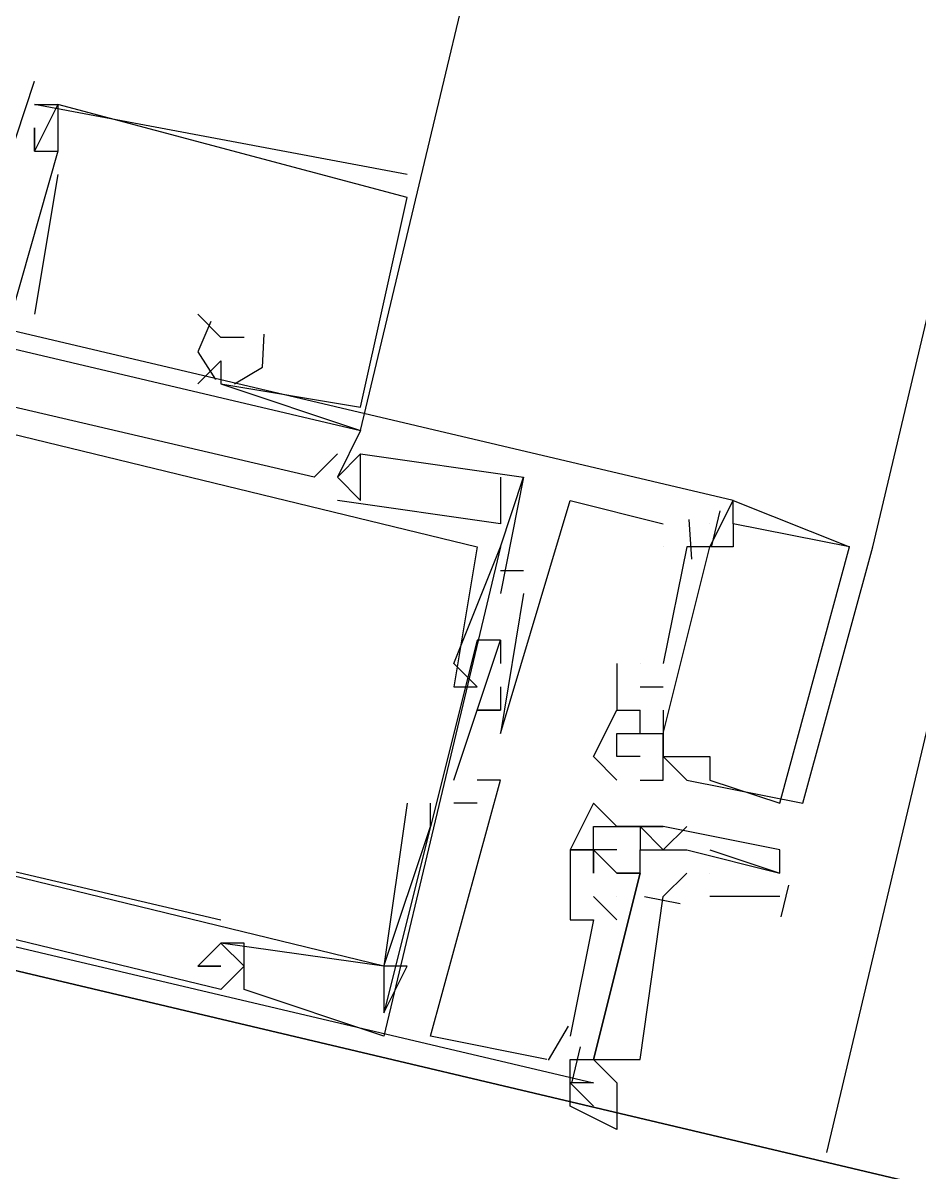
# Model space of a CAD drawing. Header units: feet. Extents: x -84 to 198, y -22 to 181.
# Drawn here: x 129.647 to 130.16, y 127.46 to 128.118 of the extents above; entities that cross this region are included whole.
import ezdxf

# ---------------------------------------------------------------- set-up
doc = ezdxf.new("R2010")
doc.units = ezdxf.units.FT
doc.layers.add('A-LINEA', color=7, linetype='CONTINUOUS')
doc.layers.add('A-MURO-CONCRETO', color=8, linetype='CONTINUOUS')

msp = doc.modelspace()

# ---------------------------------------------------------------- linework, layer by layer
at = {"layer": 'A-LINEA'}
for p, q in [((130.1333, 127.8178), (132.0533, 135.9378)), ((129.6533, 128.0844), (129.6533, 128.0844)), ((129.6533, 128.0844), (129.6533, 128.0844)), ((129.6533, 128.0711), (129.6533, 128.0711)), ((129.6533, 128.0711), (129.6533, 128.0711)), ((129.6533, 128.0711), (129.6533, 128.0711)), ((129.6667, 128.0711), (129.6667, 128.0711)), ((129.6667, 128.0711), (129.6667, 128.0711)), ((129.6667, 128.0711), (129.6667, 128.0711)), ((129.6667, 128.0711), (129.6667, 128.0711)), ((129.6667, 128.0711), (129.6667, 128.0711)), ((129.6667, 128.0711), (129.6667, 128.0711)), ((129.6533, 128.0578), (129.6533, 128.0578)), ((129.6533, 128.0578), (129.6533, 128.0578)), ((129.6533, 128.0578), (129.6533, 128.0578)), ((129.6533, 128.0444), (129.6533, 128.0444)), ((129.6533, 128.0444), (129.6533, 128.0444)), ((129.6533, 128.0444), (129.6533, 128.0444)), ((129.6533, 128.0444), (129.6533, 128.0444)), ((129.6533, 128.0444), (129.6533, 128.0444)), ((129.6533, 128.0444), (129.6533, 128.0444)), ((129.6667, 128.0444), (129.6667, 128.0444)), ((129.6667, 128.0444), (129.6667, 128.0444)), ((129.6667, 128.0444), (129.6667, 128.0444)), ((129.6667, 128.0444), (129.6667, 128.0444)), ((129.6667, 128.0444), (129.6667, 128.0444)), ((129.6667, 128.0444), (129.6667, 128.0444)), ((129.6667, 128.0311), (129.6533, 127.9511)), ((129.6667, 128.0311), (129.6533, 127.9511)), ((129.6667, 128.0311), (129.6533, 127.9511)), ((129.6667, 128.0311), (129.6667, 128.0311)), ((129.6667, 128.0311), (129.6667, 128.0311)), ((129.6667, 128.0311), (129.6667, 128.0311)), ((129.8667, 128.0311), (129.8667, 128.0311)), ((129.8667, 128.0311), (129.8667, 128.0311)), ((129.8667, 128.0311), (129.8667, 128.0311)), ((129.84, 127.8978), (129.8667, 128.0178)), ((129.84, 127.8978), (129.8667, 128.0178)), ((129.84, 127.8978), (129.8667, 128.0178)), ((129.8667, 128.0178), (129.8667, 128.0178)), ((129.8667, 128.0178), (129.8667, 128.0178)), ((129.8667, 128.0178), (129.8667, 128.0178)), ((129.8667, 128.0178), (129.8667, 128.0178)), ((129.8667, 128.0178), (129.8667, 128.0178)), ((129.8667, 128.0178), (129.8667, 128.0178)), ((129.6533, 127.9511), (129.6533, 127.9511)), ((129.6533, 127.9511), (129.6533, 127.9511)), ((129.6533, 127.9511), (129.6533, 127.9511)), ((129.7467, 127.9511), (129.7467, 127.9511)), ((129.7467, 127.9511), (129.7467, 127.9511)), ((129.7467, 127.9511), (129.7467, 127.9511)), ((129.76, 127.9378), (129.76, 127.9378)), ((129.76, 127.9378), (129.76, 127.9378)), ((129.76, 127.9378), (129.76, 127.9378)), ((129.7733, 127.9378), (129.7733, 127.9378)), ((129.7733, 127.9378), (129.7733, 127.9378)), ((129.7733, 127.9378), (129.7733, 127.9378)), ((129.7467, 127.9111), (129.76, 127.9244)), ((129.7467, 127.9111), (129.76, 127.9244)), ((129.7467, 127.9111), (129.76, 127.9244)), ((129.76, 127.9244), (129.76, 127.9244)), ((129.76, 127.9244), (129.76, 127.9244)), ((129.76, 127.9244), (129.76, 127.9244)), ((129.76, 127.9244), (129.76, 127.9244)), ((129.76, 127.9244), (129.76, 127.9244)), ((129.76, 127.9244), (129.76, 127.9244)), ((129.7467, 127.9111), (129.7467, 127.9111)), ((129.7467, 127.9111), (129.7467, 127.9111)), ((129.7467, 127.9111), (129.7467, 127.9111)), ((129.76, 127.9111), (129.84, 127.8844)), ((129.76, 127.9111), (129.76, 127.9111)), ((129.76, 127.9111), (129.76, 127.9111)), ((129.76, 127.9111), (129.84, 127.8844)), ((129.76, 127.9111), (129.76, 127.9111)), ((129.76, 127.9111), (129.76, 127.9111)), ((129.76, 127.9111), (129.84, 127.8844)), ((129.76, 127.9111), (129.76, 127.9111)), ((129.76, 127.9111), (129.76, 127.9111)), ((129.84, 127.8978), (129.84, 127.8978)), ((129.84, 127.8978), (129.84, 127.8978)), ((129.84, 127.8978), (129.84, 127.8978)), ((129.84, 127.8978), (129.84, 127.8978)), ((129.84, 127.8978), (129.84, 127.8978)), ((129.84, 127.8978), (129.84, 127.8978)), ((129.84, 127.8844), (129.84, 127.8844)), ((129.84, 127.8844), (129.84, 127.8844)), ((129.84, 127.8844), (129.84, 127.8844)), ((129.84, 127.8844), (129.84, 127.8844)), ((129.84, 127.8844), (129.84, 127.8844)), ((129.84, 127.8844), (129.84, 127.8844)), ((129.8267, 127.8578), (129.84, 127.8711)), ((129.8267, 127.8711), (129.8267, 127.8711)), ((129.8267, 127.8578), (129.84, 127.8711)), ((129.8267, 127.8711), (129.8267, 127.8711)), ((129.8267, 127.8578), (129.84, 127.8711)), ((129.8267, 127.8711), (129.8267, 127.8711)), ((129.84, 127.8711), (129.84, 127.8711)), ((129.84, 127.8711), (129.84, 127.8711)), ((129.84, 127.8711), (129.84, 127.8711)), ((129.84, 127.8711), (129.84, 127.8711)), ((129.84, 127.8711), (129.84, 127.8711)), ((129.84, 127.8711), (129.84, 127.8711)), ((129.8133, 127.8578), (129.8133, 127.8578)), ((129.8133, 127.8578), (129.8133, 127.8578)), ((129.8133, 127.8578), (129.8133, 127.8578)), ((129.8267, 127.8578), (129.8267, 127.8578)), ((129.8267, 127.8578), (129.8267, 127.8578)), ((129.8267, 127.8578), (129.8267, 127.8578)), ((129.8267, 127.8578), (129.8267, 127.8578)), ((129.8267, 127.8578), (129.8267, 127.8578)), ((129.8267, 127.8578), (129.8267, 127.8578)), ((129.92, 127.8578), (129.92, 127.8578)), ((129.92, 127.8578), (129.92, 127.8578)), ((129.92, 127.8578), (129.92, 127.8578)), ((129.92, 127.8578), (129.92, 127.8578)), ((129.92, 127.8578), (129.92, 127.8578)), ((129.92, 127.8578), (129.92, 127.8578)), ((129.9333, 127.8578), (129.9333, 127.8578)), ((129.9333, 127.8578), (129.9333, 127.8578)), ((129.9333, 127.8578), (129.9333, 127.8578)), ((129.9333, 127.8578), (129.9333, 127.8578)), ((129.9333, 127.8578), (129.9333, 127.8578)), ((129.9333, 127.8578), (129.9333, 127.8578)), ((129.8267, 127.8444), (129.8267, 127.8444)), ((129.8267, 127.8444), (129.8267, 127.8444)), ((129.8267, 127.8444), (129.8267, 127.8444)), ((129.84, 127.8444), (129.84, 127.8444)), ((129.84, 127.8444), (129.84, 127.8444)), ((129.84, 127.8444), (129.84, 127.8444)), ((129.96, 127.8444), (129.96, 127.8444)), ((129.96, 127.8444), (129.96, 127.8444)), ((129.96, 127.8444), (129.96, 127.8444)), ((130.0533, 127.8444), (130.0533, 127.8444)), ((130.0533, 127.8444), (130.0533, 127.8444)), ((130.0533, 127.8444), (130.0533, 127.8444)), ((130.0533, 127.8444), (130.0533, 127.8444)), ((130.0533, 127.8444), (130.0533, 127.8444)), ((130.0533, 127.8444), (130.0533, 127.8444)), ((130.0457, 127.8384), (130.0409, 127.8184)), ((130.0457, 127.8384), (130.0409, 127.8184)), ((130.0457, 127.8384), (130.0409, 127.8184)), ((129.92, 127.8311), (129.92, 127.8311)), ((129.92, 127.8311), (129.92, 127.8311)), ((129.92, 127.8311), (129.92, 127.8311)), ((130.0133, 127.8311), (130.0133, 127.8311)), ((130.0133, 127.8311), (130.0133, 127.8311)), ((130.0133, 127.8311), (130.0133, 127.8311)), ((130.0279, 127.8336), (130.0295, 127.8109)), ((130.0279, 127.8336), (130.0295, 127.8109)), ((130.0279, 127.8336), (130.0295, 127.8109)), ((130.04, 127.8311), (130.04, 127.8311)), ((130.04, 127.8311), (130.04, 127.8311)), ((130.04, 127.8311), (130.04, 127.8311)), ((130.04, 127.8311), (130.04, 127.8311)), ((130.04, 127.8311), (130.04, 127.8311)), ((130.04, 127.8311), (130.04, 127.8311)), ((130.0533, 127.8311), (130.0533, 127.8311)), ((130.0533, 127.8311), (130.0533, 127.8311)), ((130.0533, 127.8311), (130.0533, 127.8311)), ((130.0533, 127.8311), (130.0533, 127.8311)), ((130.0533, 127.8311), (130.0533, 127.8311)), ((130.0533, 127.8311), (130.0533, 127.8311)), ((129.92, 127.8178), (129.8533, 127.5378)), ((129.92, 127.8178), (129.8533, 127.5378)), ((129.92, 127.8178), (129.8533, 127.5378)), ((129.9067, 127.8178), (129.9067, 127.8178)), ((129.9067, 127.8178), (129.9067, 127.8178)), ((129.9067, 127.8178), (129.9067, 127.8178)), ((129.92, 127.8178), (129.92, 127.8178)), ((129.92, 127.8178), (129.92, 127.8178)), ((129.92, 127.8178), (129.92, 127.8178)), ((130.0133, 127.8178), (130.0133, 127.8178)), ((130.0267, 127.8178), (130.0133, 127.7511)), ((130.0133, 127.8178), (130.0133, 127.8178)), ((130.0267, 127.8178), (130.0133, 127.7511)), ((130.0133, 127.8178), (130.0133, 127.8178)), ((130.0267, 127.8178), (130.0133, 127.7511)), ((130.0267, 127.8178), (130.0267, 127.8178)), ((130.0267, 127.8178), (130.0267, 127.8178)), ((130.0267, 127.8178), (130.0267, 127.8178)), ((130.0267, 127.8178), (130.0267, 127.8178)), ((130.0267, 127.8178), (130.0267, 127.8178)), ((130.0267, 127.8178), (130.0267, 127.8178)), ((130.04, 127.8178), (130.04, 127.8178)), ((130.04, 127.8178), (130.04, 127.8178)), ((130.04, 127.8178), (130.04, 127.8178)), ((130.04, 127.8178), (130.04, 127.8178)), ((130.04, 127.8178), (130.04, 127.8178)), ((130.04, 127.8178), (130.04, 127.8178)), ((130.0533, 127.8178), (130.0533, 127.8178)), ((130.0533, 127.8178), (130.0533, 127.8178)), ((130.0533, 127.8178), (130.0533, 127.8178)), ((130.12, 127.8178), (130.12, 127.8178)), ((130.12, 127.8178), (130.12, 127.8178)), ((130.12, 127.8178), (130.12, 127.8178)), ((130.12, 127.8178), (130.12, 127.8178)), ((130.12, 127.8178), (130.12, 127.8178)), ((130.12, 127.8178), (130.12, 127.8178)), ((130.1333, 127.8178), (130.1333, 127.8178)), ((130.1333, 127.8178), (130.1333, 127.8178)), ((130.1333, 127.8178), (130.1333, 127.8178)), ((129.92, 127.8044), (129.9333, 127.8044)), ((129.92, 127.8044), (129.92, 127.8044)), ((129.92, 127.8044), (129.9333, 127.8044)), ((129.92, 127.8044), (129.92, 127.8044)), ((129.92, 127.8044), (129.9333, 127.8044)), ((129.92, 127.8044), (129.92, 127.8044)), ((129.9333, 127.8044), (129.9333, 127.8044)), ((129.9333, 127.8044), (129.9333, 127.8044)), ((129.9333, 127.8044), (129.9333, 127.8044)), ((129.92, 127.7911), (129.92, 127.7911)), ((129.92, 127.7911), (129.92, 127.7911)), ((129.92, 127.7911), (129.92, 127.7911)), ((129.9333, 127.7911), (129.9333, 127.7911)), ((129.9333, 127.7911), (129.9333, 127.7911)), ((129.9333, 127.7911), (129.9333, 127.7911)), ((129.9067, 127.7644), (129.9067, 127.7644)), ((129.9067, 127.7644), (129.9067, 127.7644)), ((129.9067, 127.7644), (129.9067, 127.7644)), ((129.92, 127.7644), (129.92, 127.7644)), ((129.92, 127.7644), (129.92, 127.7644)), ((129.92, 127.7644), (129.92, 127.7644)), ((129.92, 127.7644), (129.92, 127.7644)), ((129.92, 127.7644), (129.92, 127.7644)), ((129.92, 127.7644), (129.92, 127.7644)), ((129.8933, 127.7511), (129.8933, 127.7511)), ((129.8933, 127.7511), (129.8933, 127.7511)), ((129.8933, 127.7511), (129.8933, 127.7511)), ((129.92, 127.7511), (129.92, 127.7511)), ((129.92, 127.7511), (129.92, 127.7511)), ((129.92, 127.7511), (129.92, 127.7511)), ((129.9867, 127.7511), (129.9867, 127.7511)), ((129.9867, 127.7511), (129.9867, 127.7511)), ((129.9867, 127.7511), (129.9867, 127.7511)), ((130, 127.7511), (130, 127.7511)), ((130, 127.7511), (130, 127.7511)), ((130, 127.7511), (130, 127.7511)), ((130, 127.7511), (130, 127.7511)), ((130, 127.7511), (130, 127.7511)), ((130, 127.7511), (130, 127.7511)), ((130.0133, 127.7511), (130.0133, 127.7511)), ((130.0133, 127.7511), (130.0133, 127.7511)), ((130.0133, 127.7511), (130.0133, 127.7511)), ((129.8933, 127.7378), (129.8933, 127.7378)), ((129.8933, 127.7378), (129.8933, 127.7378)), ((129.8933, 127.7378), (129.8933, 127.7378)), ((129.9067, 127.7378), (129.9067, 127.7378)), ((129.9067, 127.7378), (129.9067, 127.7378)), ((129.9067, 127.7378), (129.9067, 127.7378)), ((129.92, 127.7378), (129.92, 127.7378)), ((129.92, 127.7378), (129.92, 127.7378)), ((129.92, 127.7378), (129.92, 127.7378)), ((130, 127.7378), (130.0133, 127.7378)), ((130, 127.7378), (130, 127.7378)), ((130, 127.7378), (130.0133, 127.7378)), ((130, 127.7378), (130, 127.7378)), ((130, 127.7378), (130.0133, 127.7378)), ((130, 127.7378), (130, 127.7378)), ((130.0133, 127.7378), (130.0133, 127.7378)), ((130.0133, 127.7378), (130.0133, 127.7378)), ((130.0133, 127.7378), (130.0133, 127.7378)), ((129.9067, 127.7244), (129.9067, 127.7244)), ((129.9067, 127.7244), (129.9067, 127.7244)), ((129.9067, 127.7244), (129.9067, 127.7244)), ((129.9067, 127.7244), (129.9067, 127.7244)), ((129.9067, 127.7244), (129.9067, 127.7244)), ((129.9067, 127.7244), (129.9067, 127.7244)), ((129.92, 127.7244), (129.92, 127.7244)), ((129.92, 127.7244), (129.92, 127.7244)), ((129.92, 127.7244), (129.92, 127.7244)), ((129.92, 127.7244), (129.92, 127.7244)), ((129.92, 127.7244), (129.92, 127.7244)), ((129.92, 127.7244), (129.92, 127.7244)), ((129.9867, 127.7244), (129.9867, 127.7244)), ((129.9867, 127.7244), (129.9867, 127.7244)), ((129.9867, 127.7244), (129.9867, 127.7244)), ((129.9867, 127.7244), (129.9867, 127.7244)), ((129.9867, 127.7244), (129.9867, 127.7244)), ((129.9867, 127.7244), (129.9867, 127.7244)), ((130, 127.7244), (130, 127.7244)), ((130, 127.7111), (130, 127.7244)), ((130, 127.7244), (130, 127.7244)), ((130, 127.7244), (130, 127.7244)), ((130, 127.7111), (130, 127.7244)), ((130, 127.7244), (130, 127.7244)), ((130, 127.7244), (130, 127.7244)), ((130, 127.7111), (130, 127.7244)), ((130, 127.7244), (130, 127.7244)), ((130.0133, 127.7244), (130.0133, 127.7244)), ((130.0133, 127.7244), (130.0133, 127.7244)), ((130.0133, 127.7244), (130.0133, 127.7244)), ((129.92, 127.7111), (129.92, 127.7111)), ((129.92, 127.7111), (129.92, 127.7111)), ((129.92, 127.7111), (129.92, 127.7111)), ((129.9867, 127.7111), (129.9867, 127.7111)), ((129.9867, 127.7111), (129.9867, 127.7111)), ((129.9867, 127.7111), (129.9867, 127.7111)), ((130, 127.7111), (130, 127.7111)), ((130, 127.7111), (130, 127.7111)), ((130, 127.7111), (130, 127.7111)), ((130.0133, 127.7111), (130.0133, 127.7111)), ((130.0133, 127.7111), (130.0133, 127.7111)), ((130.0133, 127.7111), (130.0133, 127.7111)), ((130.0133, 127.7111), (130.0133, 127.7111)), ((130.0133, 127.7111), (130.0133, 127.7111)), ((130.0133, 127.7111), (130.0133, 127.7111)), ((130.0133, 127.7111), (130.0133, 127.7111)), ((130.0133, 127.7111), (130.0133, 127.7111)), ((130.0133, 127.7111), (130.0133, 127.7111)), ((129.36, 127.6978), (129.76, 127.6044)), ((129.36, 127.6978), (129.76, 127.6044)), ((129.36, 127.6978), (129.76, 127.6044)), ((129.9733, 127.6978), (129.9733, 127.6978)), ((129.9733, 127.6978), (129.9733, 127.6978)), ((129.9733, 127.6978), (129.9733, 127.6978)), ((129.9867, 127.6978), (129.9867, 127.6978)), ((129.9867, 127.6978), (129.9867, 127.6978)), ((129.9867, 127.6978), (129.9867, 127.6978)), ((130, 127.6978), (130, 127.6978)), ((130, 127.6978), (130, 127.6978)), ((130, 127.6978), (130, 127.6978)), ((130.0133, 127.6978), (130.0133, 127.6978)), ((130.0133, 127.6978), (130.0133, 127.6978)), ((130.0133, 127.6978), (130.0133, 127.6978)), ((130.0133, 127.6978), (130.0133, 127.6978)), ((130.0133, 127.6978), (130.0133, 127.6978)), ((130.0133, 127.6978), (130.0133, 127.6978)), ((130.0133, 127.6978), (130.0133, 127.6978)), ((130.0133, 127.6978), (130.0133, 127.6978)), ((130.0133, 127.6978), (130.0133, 127.6978)), ((130.04, 127.6978), (130.04, 127.6978)), ((130.04, 127.6978), (130.04, 127.6978)), ((130.04, 127.6978), (130.04, 127.6978)), ((129.8933, 127.6844), (129.8933, 127.6844)), ((129.8933, 127.6844), (129.8933, 127.6844)), ((129.8933, 127.6844), (129.8933, 127.6844)), ((129.9067, 127.6844), (129.9067, 127.6844)), ((129.9067, 127.6844), (129.9067, 127.6844)), ((129.9067, 127.6844), (129.9067, 127.6844)), ((129.92, 127.6844), (129.92, 127.6844)), ((129.92, 127.6844), (129.92, 127.6844)), ((129.92, 127.6844), (129.92, 127.6844)), ((129.9867, 127.6844), (129.9867, 127.6844)), ((129.9867, 127.6844), (129.9867, 127.6844)), ((129.9867, 127.6844), (129.9867, 127.6844)), ((130, 127.6844), (130, 127.6844)), ((130, 127.6844), (130, 127.6844)), ((130, 127.6844), (130, 127.6844)), ((130.0133, 127.6844), (130.0133, 127.6844)), ((130.0133, 127.6844), (130.0133, 127.6844)), ((130.0133, 127.6844), (130.0133, 127.6844)), ((130.0267, 127.6844), (130.0267, 127.6844)), ((130.0267, 127.6844), (130.0267, 127.6844)), ((130.0267, 127.6844), (130.0267, 127.6844)), ((130.04, 127.6844), (130.04, 127.6844)), ((130.04, 127.6844), (130.04, 127.6844)), ((130.04, 127.6844), (130.04, 127.6844)), ((129.8667, 127.6711), (129.8667, 127.6711)), ((129.8667, 127.6711), (129.8667, 127.6711)), ((129.8667, 127.6711), (129.8667, 127.6711)), ((129.88, 127.6711), (129.88, 127.6711)), ((129.88, 127.6711), (129.88, 127.6711)), ((129.88, 127.6711), (129.88, 127.6711)), ((129.9067, 127.6711), (129.8933, 127.6711)), ((129.8933, 127.6711), (129.8933, 127.6711)), ((129.9067, 127.6711), (129.8933, 127.6711)), ((129.8933, 127.6711), (129.8933, 127.6711)), ((129.9067, 127.6711), (129.8933, 127.6711)), ((129.8933, 127.6711), (129.8933, 127.6711)), ((129.9067, 127.6711), (129.9067, 127.6711)), ((129.9067, 127.6711), (129.9067, 127.6711)), ((129.9067, 127.6711), (129.9067, 127.6711)), ((129.9733, 127.6711), (129.9733, 127.6711)), ((130.08, 127.6711), (130.08, 127.6711)), ((130.08, 127.6711), (130.08, 127.6711)), ((130.08, 127.6711), (130.08, 127.6711)), ((130.0933, 127.6711), (130.0933, 127.6711)), ((130.0933, 127.6711), (130.0933, 127.6711)), ((130.0933, 127.6711), (130.0933, 127.6711)), ((129.88, 127.6578), (129.88, 127.6578)), ((129.88, 127.6578), (129.88, 127.6578)), ((129.88, 127.6578), (129.88, 127.6578)), ((129.9733, 127.6578), (129.9733, 127.6578)), ((129.9867, 127.6578), (129.9867, 127.6578)), ((130, 127.6578), (130, 127.6578)), ((130, 127.6578), (130, 127.6578)), ((130.0133, 127.6578), (130.0133, 127.6578)), ((130.0133, 127.6578), (130.0133, 127.6578)), ((130.0267, 127.6578), (130.0267, 127.6578)), ((129.96, 127.6444), (129.96, 127.6444)), ((129.96, 127.6444), (129.96, 127.6444)), ((129.96, 127.6444), (129.96, 127.6444)), ((129.96, 127.6444), (129.96, 127.6444)), ((129.9733, 127.6444), (129.9733, 127.6444)), ((129.9733, 127.6444), (129.9733, 127.6444)), ((129.9733, 127.6444), (129.9733, 127.6444)), ((129.9733, 127.6444), (129.9733, 127.6444)), ((129.9733, 127.6444), (129.9733, 127.6444)), ((129.9733, 127.6444), (129.9733, 127.6444)), ((129.9867, 127.6444), (129.9867, 127.6444)), ((130, 127.6444), (130, 127.6444)), ((130, 127.6444), (130, 127.6444)), ((130.0133, 127.6444), (130.0133, 127.6444)), ((130.0267, 127.6444), (130.0267, 127.6444)), ((130.04, 127.6444), (130.08, 127.6311)), ((130.08, 127.6444), (130.08, 127.6444)), ((129.9733, 127.6311), (129.9733, 127.6311)), ((129.9733, 127.6311), (129.9733, 127.6311)), ((129.9733, 127.6311), (129.9733, 127.6311)), ((129.9733, 127.6311), (129.9733, 127.6311)), ((129.9867, 127.6311), (129.9867, 127.6311)), ((129.9867, 127.6311), (129.9867, 127.6311)), ((129.9867, 127.6311), (129.9867, 127.6311)), ((129.9867, 127.6311), (129.9867, 127.6311)), ((130, 127.6311), (130, 127.6311)), ((130, 127.6311), (130, 127.6311)), ((130, 127.6311), (130, 127.6311)), ((130, 127.6311), (130, 127.6311)), ((130.04, 127.6311), (130.04, 127.6311)), ((130.08, 127.6311), (130.08, 127.6311)), ((130.085, 127.6243), (130.0807, 127.606)), ((129.9867, 127.6044), (129.9733, 127.6178)), ((129.9733, 127.6178), (129.9733, 127.6178)), ((129.9867, 127.6044), (129.9733, 127.6178)), ((129.9733, 127.6178), (129.9733, 127.6178)), ((129.9867, 127.6044), (129.9733, 127.6178)), ((129.9733, 127.6178), (129.9733, 127.6178)), ((129.9867, 127.6178), (129.9867, 127.6178)), ((129.9867, 127.6178), (129.9867, 127.6178)), ((129.9867, 127.6178), (129.9867, 127.6178)), ((129.9867, 127.6178), (129.9867, 127.6178)), ((129.9867, 127.6178), (129.9867, 127.6178)), ((129.9867, 127.6178), (129.9867, 127.6178)), ((130.0229, 127.6136), (130.0026, 127.6175)), ((130.0229, 127.6136), (130.0026, 127.6175)), ((130.0229, 127.6136), (130.0026, 127.6175)), ((130.08, 127.6178), (130.04, 127.6178)), ((129.76, 127.6044), (129.76, 127.6044)), ((129.76, 127.6044), (129.76, 127.6044)), ((129.76, 127.6044), (129.76, 127.6044)), ((129.96, 127.6044), (129.96, 127.6044)), ((129.96, 127.6044), (129.96, 127.6044)), ((129.96, 127.6044), (129.96, 127.6044)), ((129.9733, 127.6044), (129.9733, 127.6044)), ((129.9733, 127.6044), (129.9733, 127.6044)), ((129.9733, 127.6044), (129.9733, 127.6044)), ((129.9867, 127.6044), (129.9867, 127.6044)), ((129.9867, 127.6044), (129.9867, 127.6044)), ((129.9867, 127.6044), (129.9867, 127.6044)), ((129.76, 127.5911), (129.76, 127.5911)), ((129.76, 127.5911), (129.76, 127.5911)), ((129.76, 127.5911), (129.76, 127.5911)), ((129.76, 127.5911), (129.76, 127.5911)), ((129.76, 127.5911), (129.76, 127.5911)), ((129.76, 127.5911), (129.76, 127.5911)), ((129.76, 127.5911), (129.76, 127.5911)), ((129.76, 127.5911), (129.76, 127.5911)), ((129.76, 127.5911), (129.76, 127.5911)), ((129.7733, 127.5911), (129.7733, 127.5911)), ((129.7733, 127.5911), (129.7733, 127.5911)), ((129.7733, 127.5911), (129.7733, 127.5911)), ((129.7467, 127.5778), (129.7467, 127.5778)), ((129.7467, 127.5778), (129.7467, 127.5778)), ((129.7467, 127.5778), (129.7467, 127.5778)), ((129.76, 127.5778), (129.76, 127.5778)), ((129.76, 127.5778), (129.76, 127.5778)), ((129.76, 127.5778), (129.76, 127.5778)), ((129.7733, 127.5778), (129.7733, 127.5778)), ((129.7733, 127.5778), (129.7733, 127.5778)), ((129.7733, 127.5778), (129.7733, 127.5778)), ((129.8533, 127.5778), (129.8533, 127.5778)), ((129.8533, 127.5778), (129.8533, 127.5778)), ((129.8533, 127.5778), (129.8533, 127.5778)), ((129.8533, 127.5778), (129.8533, 127.5778)), ((129.8533, 127.5778), (129.8533, 127.5778)), ((129.8533, 127.5778), (129.8533, 127.5778)), ((129.8533, 127.5778), (129.8533, 127.5778)), ((129.8533, 127.5778), (129.8533, 127.5778)), ((129.8533, 127.5778), (129.8533, 127.5778)), ((129.8667, 127.5778), (129.8667, 127.5778)), ((129.8667, 127.5778), (129.8667, 127.5778)), ((129.8667, 127.5778), (129.8667, 127.5778)), ((129.76, 127.5644), (129.76, 127.5644)), ((129.76, 127.5644), (129.76, 127.5644)), ((129.76, 127.5644), (129.76, 127.5644)), ((129.7733, 127.5644), (129.7733, 127.5644)), ((129.7733, 127.5644), (129.7733, 127.5644)), ((129.7733, 127.5644), (129.7733, 127.5644)), ((129.8533, 127.5511), (129.8533, 127.5511)), ((129.8533, 127.5511), (129.8533, 127.5511)), ((129.8533, 127.5511), (129.8533, 127.5511)), ((129.8533, 127.5511), (129.8533, 127.5511)), ((129.8533, 127.5511), (129.8533, 127.5511)), ((129.8533, 127.5511), (129.8533, 127.5511)), ((129.9588, 127.5435), (129.9473, 127.524)), ((129.9588, 127.5435), (129.9473, 127.524)), ((129.9588, 127.5435), (129.9473, 127.524)), ((129.8533, 127.5378), (129.8533, 127.5378)), ((129.8533, 127.5378), (129.8533, 127.5378)), ((129.8533, 127.5378), (129.8533, 127.5378)), ((129.88, 127.5378), (129.88, 127.5378)), ((129.88, 127.5378), (129.88, 127.5378)), ((129.88, 127.5378), (129.88, 127.5378)), ((129.96, 127.5378), (129.96, 127.5378)), ((129.96, 127.5378), (129.96, 127.5378)), ((129.96, 127.5378), (129.96, 127.5378)), ((129.9657, 127.5317), (129.9609, 127.5117)), ((129.9657, 127.5317), (129.9609, 127.5117)), ((129.9657, 127.5317), (129.9609, 127.5117)), ((129.9467, 127.5244), (129.9467, 127.5244)), ((129.9467, 127.5244), (129.9467, 127.5244)), ((129.9467, 127.5244), (129.9467, 127.5244)), ((129.96, 127.5244), (129.96, 127.5244)), ((129.96, 127.5244), (129.96, 127.5244)), ((129.96, 127.5244), (129.96, 127.5244)), ((129.9733, 127.5244), (129.9733, 127.5244)), ((129.9733, 127.5244), (129.9733, 127.5244)), ((129.9733, 127.5244), (129.9733, 127.5244)), ((129.96, 127.5111), (129.96, 127.5111)), ((129.96, 127.5111), (129.96, 127.5111)), ((129.96, 127.5111), (129.96, 127.5111)), ((129.96, 127.5111), (129.96, 127.5111)), ((129.96, 127.5111), (129.96, 127.5111)), ((129.96, 127.5111), (129.96, 127.5111)), ((129.9733, 127.5111), (129.9733, 127.5111)), ((129.9733, 127.5111), (129.9733, 127.5111)), ((129.9733, 127.5111), (129.9733, 127.5111))]:
    msp.add_line(p, q, dxfattribs=at)
for points in [[(133.3467, 141.1778), (133.1333, 140.2578), (132.9067, 139.3511), (132.7067, 138.4444), (132.4933, 137.5511), (132.28, 136.6711), (132.0667, 135.7911), (131.8667, 134.9244), (131.6667, 134.0711), (131.4667, 133.2178), (131.2667, 132.3644), (131.0667, 131.5244), (130.8667, 130.6978), (130.6667, 129.8844), (130.48, 129.0711), (130.2933, 128.2578), (130.1067, 127.4711)], [(129.84, 127.8844), (130.2667, 129.6711), (130.7467, 131.7378)], [(129.5067, 128.0311), (129.52, 128.0311), (129.5333, 128.0311), (129.5467, 128.0178), (129.5867, 128.0178), (129.5867, 128.0044), (129.5867, 128.0178), (129.6, 128.0044), (129.6133, 128.0044), (129.6267, 128.0044), (129.6533, 128.0844)], [(129.5067, 128.0311), (129.52, 128.0311), (129.5333, 128.0311), (129.5467, 128.0178), (129.5867, 128.0178), (129.5867, 128.0044), (129.5867, 128.0178), (129.6, 128.0044), (129.6133, 128.0044), (129.6267, 128.0044), (129.6533, 128.0844)], [(129.8667, 128.0311), (129.6533, 128.0711), (129.6667, 128.0711), (129.6533, 128.0444), (129.6533, 128.0578), (129.6533, 128.0444), (129.6667, 128.0444), (129.64, 127.9511), (129.6, 127.9511)], [(129.8667, 128.0311), (129.6533, 128.0711), (129.6667, 128.0711), (129.6533, 128.0444), (129.6533, 128.0578), (129.6533, 128.0444), (129.6667, 128.0444), (129.64, 127.9511), (129.6, 127.9511)], [(129.8667, 128.0311), (129.6533, 128.0711), (129.6667, 128.0711), (129.6533, 128.0444), (129.6533, 128.0578), (129.6533, 128.0444), (129.6667, 128.0444), (129.64, 127.9511), (129.6, 127.9511)], [(129.76, 127.9244), (129.76, 127.9111), (129.84, 127.8978), (129.8667, 128.0178), (129.6667, 128.0711), (129.6667, 128.0444), (129.6667, 128.0444)], [(129.76, 127.9244), (129.76, 127.9111), (129.84, 127.8978), (129.8667, 128.0178), (129.6667, 128.0711), (129.6667, 128.0444), (129.6667, 128.0444)], [(129.76, 127.9244), (129.76, 127.9111), (129.84, 127.8978), (129.8667, 128.0178), (129.6667, 128.0711), (129.6667, 128.0444), (129.6667, 128.0444)], [(130.0533, 127.8311), (130.0533, 127.8444), (129.3733, 128.0044), (129.3333, 127.8444), (129.3467, 127.8444)], [(130.0533, 127.8311), (130.0533, 127.8444), (129.3733, 128.0044), (129.3333, 127.8444), (129.3467, 127.8444)], [(130.0533, 127.8311), (130.0533, 127.8444), (129.3733, 128.0044), (129.3333, 127.8444), (129.3467, 127.8444)], [(129.3867, 127.9911), (129.84, 127.8844), (129.8267, 127.8578), (129.84, 127.8444), (129.84, 127.8711), (129.9333, 127.8578), (129.92, 127.7911)], [(129.3867, 127.9911), (129.84, 127.8844), (129.8267, 127.8578), (129.84, 127.8444), (129.84, 127.8711), (129.9333, 127.8578), (129.92, 127.7911)], [(129.3867, 127.9911), (129.84, 127.8844), (129.8267, 127.8578), (129.84, 127.8444), (129.84, 127.8711), (129.9333, 127.8578), (129.92, 127.7911)], [(129.8267, 127.8711), (129.8133, 127.8578), (129.4133, 127.9511), (129.4133, 127.9644), (129.3867, 127.9778), (129.3867, 127.9644), (129.4133, 127.9644), (129.3867, 127.8711), (129.3867, 127.8578), (129.4133, 127.9378), (129.9067, 127.8178), (129.8933, 127.7378), (129.8933, 127.7378), (129.9067, 127.7378), (129.8933, 127.7511), (129.92, 127.8178), (129.9333, 127.8578)], [(129.8267, 127.8711), (129.8133, 127.8578), (129.4133, 127.9511), (129.4133, 127.9644), (129.3867, 127.9778), (129.3867, 127.9644), (129.4133, 127.9644), (129.3867, 127.8711), (129.3867, 127.8578), (129.4133, 127.9378), (129.9067, 127.8178), (129.8933, 127.7378), (129.8933, 127.7378), (129.9067, 127.7378), (129.8933, 127.7511), (129.92, 127.8178), (129.9333, 127.8578)], [(129.8267, 127.8711), (129.8133, 127.8578), (129.4133, 127.9511), (129.4133, 127.9644), (129.3867, 127.9778), (129.3867, 127.9644), (129.4133, 127.9644), (129.3867, 127.8711), (129.3867, 127.8578), (129.4133, 127.9378), (129.9067, 127.8178), (129.8933, 127.7378), (129.8933, 127.7378), (129.9067, 127.7378), (129.8933, 127.7511), (129.92, 127.8178), (129.9333, 127.8578)], [(129.7733, 127.9378), (129.76, 127.9378), (129.76, 127.9378), (129.7467, 127.9511)], [(129.7733, 127.9378), (129.76, 127.9378), (129.76, 127.9378), (129.7467, 127.9511)], [(129.7733, 127.9378), (129.76, 127.9378), (129.76, 127.9378), (129.7467, 127.9511)], [(129.7543, 127.9468), (129.7467, 127.9296), (129.7568, 127.9137)], [(129.7543, 127.9468), (129.7467, 127.9296), (129.7568, 127.9137)], [(129.7543, 127.9468), (129.7467, 127.9296), (129.7568, 127.9137)], [(129.7677, 127.9111), (129.7838, 127.9208), (129.7848, 127.9396)], [(129.7677, 127.9111), (129.7838, 127.9208), (129.7848, 127.9396)], [(129.7677, 127.9111), (129.7838, 127.9208), (129.7848, 127.9396)], [(129.3867, 127.8844), (129.3733, 127.8978), (129.3467, 127.8178), (129.3333, 127.8178), (129.2933, 127.6711), (129.9733, 127.5111)], [(129.3867, 127.8844), (129.3733, 127.8978), (129.3467, 127.8178), (129.3333, 127.8178), (129.2933, 127.6711), (129.9733, 127.5111)], [(129.3867, 127.8844), (129.3733, 127.8978), (129.3467, 127.8178), (129.3333, 127.8178), (129.2933, 127.6711), (129.9733, 127.5111)], [(129.8533, 127.5378), (129.7733, 127.5644), (129.7733, 127.5911), (129.76, 127.5911), (129.7733, 127.5778), (129.76, 127.5644), (129.32, 127.6711), (129.32, 127.6844), (129.3333, 127.6844), (129.3333, 127.6978), (129.32, 127.6978), (129.3467, 127.8044), (129.36, 127.8044), (129.3733, 127.8844)], [(129.8533, 127.5378), (129.7733, 127.5644), (129.7733, 127.5911), (129.76, 127.5911), (129.7733, 127.5778), (129.76, 127.5644), (129.32, 127.6711), (129.32, 127.6844), (129.3333, 127.6844), (129.3333, 127.6978), (129.32, 127.6978), (129.3467, 127.8044), (129.36, 127.8044), (129.3733, 127.8844)], [(129.8533, 127.5378), (129.7733, 127.5644), (129.7733, 127.5911), (129.76, 127.5911), (129.7733, 127.5778), (129.76, 127.5644), (129.32, 127.6711), (129.32, 127.6844), (129.3333, 127.6844), (129.3333, 127.6978), (129.32, 127.6978), (129.3467, 127.8044), (129.36, 127.8044), (129.3733, 127.8844)], [(129.92, 127.8578), (129.92, 127.8311), (129.8267, 127.8444)], [(129.92, 127.8578), (129.92, 127.8311), (129.8267, 127.8444)], [(129.92, 127.8578), (129.92, 127.8311), (129.8267, 127.8444)], [(129.9333, 127.7911), (129.92, 127.7111), (129.96, 127.8444), (130.0133, 127.8311)], [(129.9333, 127.7911), (129.92, 127.7111), (129.96, 127.8444), (130.0133, 127.8311)], [(129.9333, 127.7911), (129.92, 127.7111), (129.96, 127.8444), (130.0133, 127.8311)], [(130.0133, 127.6978), (130.04, 127.6978), (130.04, 127.6978), (130.04, 127.6844), (130.04, 127.6844), (130.08, 127.6711), (130.08, 127.6711), (130.12, 127.8178), (130.12, 127.8178), (130.0533, 127.8311), (130.0533, 127.8178), (130.04, 127.8178), (130.0533, 127.8444), (130.12, 127.8178), (130.12, 127.8178)], [(130.0133, 127.6978), (130.04, 127.6978), (130.04, 127.6978), (130.04, 127.6844), (130.04, 127.6844), (130.08, 127.6711), (130.08, 127.6711), (130.12, 127.8178), (130.12, 127.8178), (130.0533, 127.8311), (130.0533, 127.8178), (130.04, 127.8178), (130.0533, 127.8444), (130.12, 127.8178), (130.12, 127.8178)], [(130.0133, 127.6978), (130.04, 127.6978), (130.04, 127.6978), (130.04, 127.6844), (130.04, 127.6844), (130.08, 127.6711), (130.08, 127.6711), (130.12, 127.8178), (130.12, 127.8178), (130.0533, 127.8311), (130.0533, 127.8178), (130.04, 127.8178), (130.0533, 127.8444), (130.12, 127.8178), (130.12, 127.8178)], [(130, 127.6844), (130.0133, 127.6844), (130.0133, 127.6978), (130.0267, 127.6844), (130.0933, 127.6711), (130.1333, 127.8178)], [(130, 127.6844), (130.0133, 127.6844), (130.0133, 127.6978), (130.0267, 127.6844), (130.0933, 127.6711), (130.1333, 127.8178)], [(130, 127.6844), (130.0133, 127.6844), (130.0133, 127.6978), (130.0267, 127.6844), (130.0933, 127.6711), (130.1333, 127.8178)], [(130.0133, 127.7244), (130.0133, 127.7111), (130.04, 127.8178), (130.0267, 127.8178)], [(130.0133, 127.7244), (130.0133, 127.7111), (130.04, 127.8178), (130.0267, 127.8178)], [(130.0133, 127.7244), (130.0133, 127.7111), (130.04, 127.8178), (130.0267, 127.8178)], [(129.8667, 127.6711), (129.8533, 127.5778), (129.36, 127.6978), (129.3733, 127.7911), (129.36, 127.7778), (129.3467, 127.6844), (129.32, 127.6844), (129.32, 127.6711), (129.32, 127.6844), (129.3467, 127.6711), (129.3467, 127.6978)], [(129.8667, 127.6711), (129.8533, 127.5778), (129.36, 127.6978), (129.3733, 127.7911), (129.36, 127.7778), (129.3467, 127.6844), (129.32, 127.6844), (129.32, 127.6711), (129.32, 127.6844), (129.3467, 127.6711), (129.3467, 127.6978)], [(129.8667, 127.6711), (129.8533, 127.5778), (129.36, 127.6978), (129.3733, 127.7911), (129.36, 127.7778), (129.3467, 127.6844), (129.32, 127.6844), (129.32, 127.6711), (129.32, 127.6844), (129.3467, 127.6711), (129.3467, 127.6978)], [(129.92, 127.7644), (129.9067, 127.7644), (129.8533, 127.5511)], [(129.92, 127.7644), (129.9067, 127.7644), (129.8533, 127.5511)], [(129.92, 127.7644), (129.9067, 127.7644), (129.8533, 127.5511)], [(129.92, 127.7378), (129.92, 127.7244), (129.9067, 127.7244), (129.92, 127.7644), (129.92, 127.7511)], [(129.92, 127.7378), (129.92, 127.7244), (129.9067, 127.7244), (129.92, 127.7644), (129.92, 127.7511)], [(129.92, 127.7378), (129.92, 127.7244), (129.9067, 127.7244), (129.92, 127.7644), (129.92, 127.7511)], [(129.9867, 127.7511), (129.9867, 127.7244), (130, 127.7244)], [(129.9867, 127.7511), (129.9867, 127.7244), (130, 127.7244)], [(129.9867, 127.7511), (129.9867, 127.7244), (130, 127.7244)], [(129.8933, 127.6844), (129.9067, 127.7244), (129.92, 127.7244)], [(129.8933, 127.6844), (129.9067, 127.7244), (129.92, 127.7244)], [(129.8933, 127.6844), (129.9067, 127.7244), (129.92, 127.7244)], [(129.9867, 127.6844), (129.9733, 127.6978), (129.9867, 127.7244), (129.9867, 127.7244), (129.9867, 127.7244), (129.9867, 127.7244), (129.9867, 127.7244)], [(129.9867, 127.6844), (129.9733, 127.6978), (129.9867, 127.7244), (129.9867, 127.7244), (129.9867, 127.7244), (129.9867, 127.7244), (129.9867, 127.7244)], [(129.9867, 127.6844), (129.9733, 127.6978), (129.9867, 127.7244), (129.9867, 127.7244), (129.9867, 127.7244), (129.9867, 127.7244), (129.9867, 127.7244)], [(130, 127.6978), (129.9867, 127.6978), (129.9867, 127.7111), (130.0133, 127.7111), (130.0133, 127.6978), (130.0133, 127.6978), (130.0133, 127.7111), (130.0133, 127.7111), (130.0133, 127.7111)], [(130, 127.6978), (129.9867, 127.6978), (129.9867, 127.7111), (130.0133, 127.7111), (130.0133, 127.6978), (130.0133, 127.6978), (130.0133, 127.7111), (130.0133, 127.7111), (130.0133, 127.7111)], [(130, 127.6978), (129.9867, 127.6978), (129.9867, 127.7111), (130.0133, 127.7111), (130.0133, 127.6978), (130.0133, 127.6978), (130.0133, 127.7111), (130.0133, 127.7111), (130.0133, 127.7111)], [(129.9467, 127.5244), (129.88, 127.5378), (129.92, 127.6844), (129.9067, 127.6844)], [(129.9467, 127.5244), (129.88, 127.5378), (129.92, 127.6844), (129.9067, 127.6844)], [(129.9467, 127.5244), (129.88, 127.5378), (129.92, 127.6844), (129.9067, 127.6844)], [(129.8533, 127.5778), (129.8533, 127.5511), (129.8667, 127.5778), (129.8533, 127.5778), (129.88, 127.6578), (129.88, 127.6711), (129.88, 127.6711)], [(129.8533, 127.5778), (129.8533, 127.5511), (129.8667, 127.5778), (129.8533, 127.5778), (129.88, 127.6578), (129.88, 127.6711), (129.88, 127.6711)], [(129.8533, 127.5778), (129.8533, 127.5511), (129.8667, 127.5778), (129.8533, 127.5778), (129.88, 127.6578), (129.88, 127.6711), (129.88, 127.6711)], [(130.0267, 127.6578), (130.0133, 127.6444), (130, 127.6578), (130.0133, 127.6578), (129.9867, 127.6578), (129.9733, 127.6711), (129.96, 127.6444), (129.9733, 127.6444), (129.9733, 127.6444), (129.9733, 127.6311), (129.9733, 127.6311), (129.9733, 127.6311)], [(132.7733, 124.9511), (133.1867, 126.7378), (129.2933, 127.6578), (128.88, 125.8711), (132.7733, 124.9511)], [(129.9867, 127.6444), (129.9867, 127.6444), (129.9733, 127.6444), (129.9733, 127.6578), (130, 127.6578), (130, 127.6444), (130.0267, 127.6444), (130.0267, 127.6444), (130.0267, 127.6444), (130.0267, 127.6444), (130.08, 127.6311), (130.08, 127.6311), (130.08, 127.6444), (130.0133, 127.6578)], [(129.9733, 127.6311), (129.9733, 127.6444), (129.96, 127.6444), (129.96, 127.6044)], [(129.9733, 127.6311), (129.9733, 127.6444), (129.96, 127.6444), (129.96, 127.6044)], [(129.9733, 127.6311), (129.9733, 127.6444), (129.96, 127.6444), (129.96, 127.6044)], [(129.9733, 127.6444), (129.9867, 127.6311), (129.9867, 127.6311), (130, 127.6311), (130, 127.6444), (130, 127.6444)], [(129.96, 127.5244), (129.9733, 127.5244), (130, 127.6311), (129.9867, 127.6311)], [(129.96, 127.5244), (129.9733, 127.5244), (130, 127.6311), (129.9867, 127.6311)], [(129.96, 127.5244), (129.9733, 127.5244), (130, 127.6311), (129.9867, 127.6311)], [(130, 127.6311), (129.9733, 127.5244), (130, 127.5244), (130.0133, 127.6178), (130.0267, 127.6311)], [(130, 127.6311), (129.9733, 127.5244), (130, 127.5244), (130.0133, 127.6178), (130.0267, 127.6311)], [(130, 127.6311), (129.9733, 127.5244), (130, 127.5244), (130.0133, 127.6178), (130.0267, 127.6311)], [(129.96, 127.6044), (129.9733, 127.6044), (129.96, 127.5378)], [(129.96, 127.6044), (129.9733, 127.6044), (129.96, 127.5378)], [(129.96, 127.6044), (129.9733, 127.6044), (129.96, 127.5378)], [(129.8533, 127.5778), (129.76, 127.5911), (129.7467, 127.5778), (129.76, 127.5778)], [(129.76, 127.5778), (129.7467, 127.5778), (129.7467, 127.5778), (129.76, 127.5911)], [(129.8533, 127.5778), (129.76, 127.5911), (129.7467, 127.5778), (129.76, 127.5778)], [(129.76, 127.5778), (129.7467, 127.5778), (129.7467, 127.5778), (129.76, 127.5911)], [(129.8533, 127.5778), (129.76, 127.5911), (129.7467, 127.5778), (129.76, 127.5778)], [(129.76, 127.5778), (129.7467, 127.5778), (129.7467, 127.5778), (129.76, 127.5911)], [(129.9733, 127.5111), (129.96, 127.5111), (129.96, 127.5244)], [(129.9733, 127.5244), (129.9867, 127.5111), (129.9867, 127.4844), (129.96, 127.4978), (129.96, 127.5111), (129.9733, 127.4978)]]:
    msp.add_lwpolyline(points, dxfattribs=at)
at = {"layer": 'A-MURO-CONCRETO'}
msp.add_lwpolyline([(129.2933, 127.6578), (133.1867, 126.7378), (129.08, 126.7378), (129.2933, 127.6578), (129.2933, 127.6578)], dxfattribs=at)

doc.saveas('drawing.dxf')
